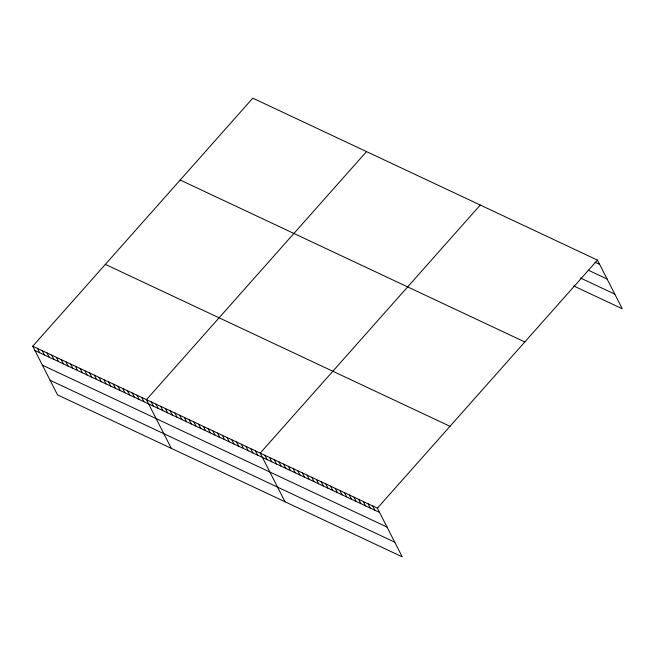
<?xml version="1.0" encoding="UTF-8"?>
<svg xmlns="http://www.w3.org/2000/svg" width="655" height="655" viewBox="0 0 655 655"><rect width="100%" height="100%" fill="white"/><g stroke="black" fill="none" stroke-linecap="round" stroke-linejoin="round"><path stroke-width="0.98" d="M32.75 346.225L377.395 508.157L402.203 556.832L57.55 394.908L32.75 346.225L252.797 98.168L597.45 260.092L622.25 308.775L573.813 286.014M366.53 151.6L146.483 399.665L171.282 448.339M480.271 205.04L260.215 453.096L285.023 501.779M377.395 508.157L597.45 260.092M594.937 262.172L599.628 264.374M588.346 270.212L607.095 279.022M580.412 277.974L614.783 294.12M180.182 180.027L524.827 341.959M105.365 264.366L450.018 426.299M34.928 350.499L379.572 512.431M42.395 365.154L387.04 527.087M50.083 380.252L394.736 542.176M372.711 505.955L374.889 510.229M368.02 503.752L370.206 508.026M363.337 501.55L365.515 505.824M358.645 499.347L360.831 503.621M353.962 497.145L356.14 501.419M349.271 494.943L351.457 499.216M344.587 492.74L346.765 497.014M339.896 490.538L342.082 494.812M335.213 488.335L337.39 492.609M330.529 486.133L332.707 490.407M325.838 483.93L328.016 488.204M321.155 481.728L323.333 486.002M316.463 479.525L318.641 483.799M311.78 477.323L313.958 481.597M307.089 475.121L309.266 479.394M302.405 472.918L304.583 477.192M297.714 470.716L299.892 474.99M293.031 468.513L295.209 472.787M288.339 466.311L290.517 470.593M283.656 464.108L285.834 468.391M278.964 461.906L281.142 466.188M274.281 459.704L276.459 463.986M269.59 457.501L271.768 461.783M264.907 455.299L267.084 459.581M255.475 450.869L257.661 455.151M250.742 448.642L252.92 452.924M246.002 446.423L248.179 450.697M241.261 444.196L243.439 448.47M236.52 441.969L238.698 446.243M231.78 439.742L233.966 444.016M227.048 437.515L229.225 441.789M222.307 435.288L224.485 439.562M217.566 433.061L219.744 437.335M212.826 430.834L215.004 435.108M208.093 428.607L210.271 432.881M203.353 426.38L205.531 430.654M198.612 424.153L200.79 428.427M193.872 421.926L196.05 426.2M189.131 419.699L191.309 423.982M184.399 417.472L186.577 421.755M179.658 415.245L181.836 419.527M174.918 413.018L177.096 417.3M170.177 410.791L172.355 415.073M165.437 408.573L167.614 412.846M160.704 406.346L162.882 410.619M155.964 404.119L158.142 408.392M151.223 401.892L153.401 406.165M141.742 397.438L143.92 401.712M137.01 395.211L139.188 399.485M132.269 392.984L134.447 397.257M127.528 390.757L129.706 395.031M122.788 388.53L124.966 392.803M118.047 386.303L120.225 390.577M113.315 384.076L115.493 388.349M108.574 381.849L110.752 386.131M103.834 379.622L106.012 383.904M99.093 377.395L101.271 381.677M94.353 375.168L96.539 379.45M89.62 372.941L91.798 377.223M84.88 370.722L87.058 374.996M80.139 368.495L82.317 372.769M75.399 366.268L77.577 370.542M70.658 364.041L72.844 368.315M65.926 361.814L68.104 366.088M61.185 359.587L63.363 363.861M56.445 357.36L58.622 361.634M51.704 355.133L53.882 359.407M46.963 352.906L49.15 357.18M42.231 350.679L44.409 354.953M37.491 348.452L39.668 352.726"/></g></svg>
